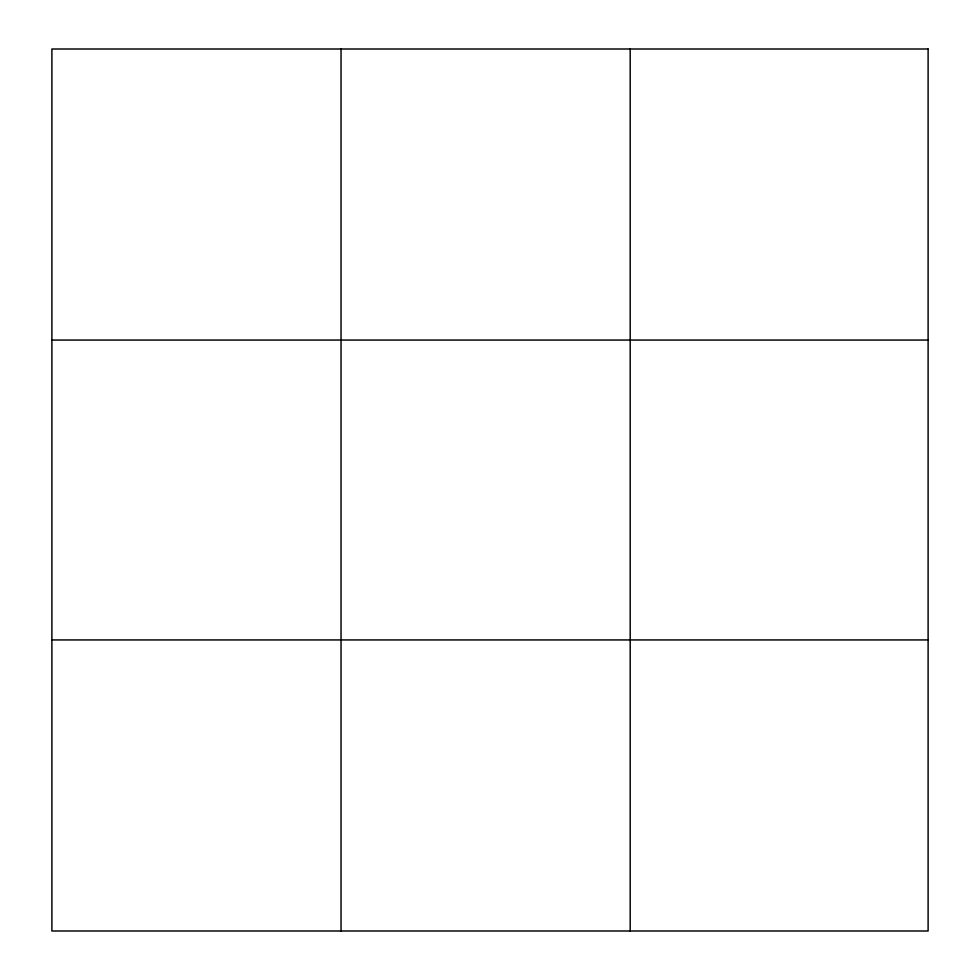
<?xml version="1.0" encoding="UTF-8"?>
<svg xmlns="http://www.w3.org/2000/svg" width="980" height="980" viewBox="0 0 980 980"><rect width="100%" height="100%" fill="white"/><g stroke="black" fill="none" stroke-linecap="round" stroke-linejoin="round"><path stroke-width="1.47" d="M341.04 931L341.04 49M630.189 931L630.189 49M51.891 340.06L928.109 340.06M51.891 639.94L928.109 639.94M928.109 49L928.109 931L51.891 931L51.891 49L928.109 49"/></g></svg>
